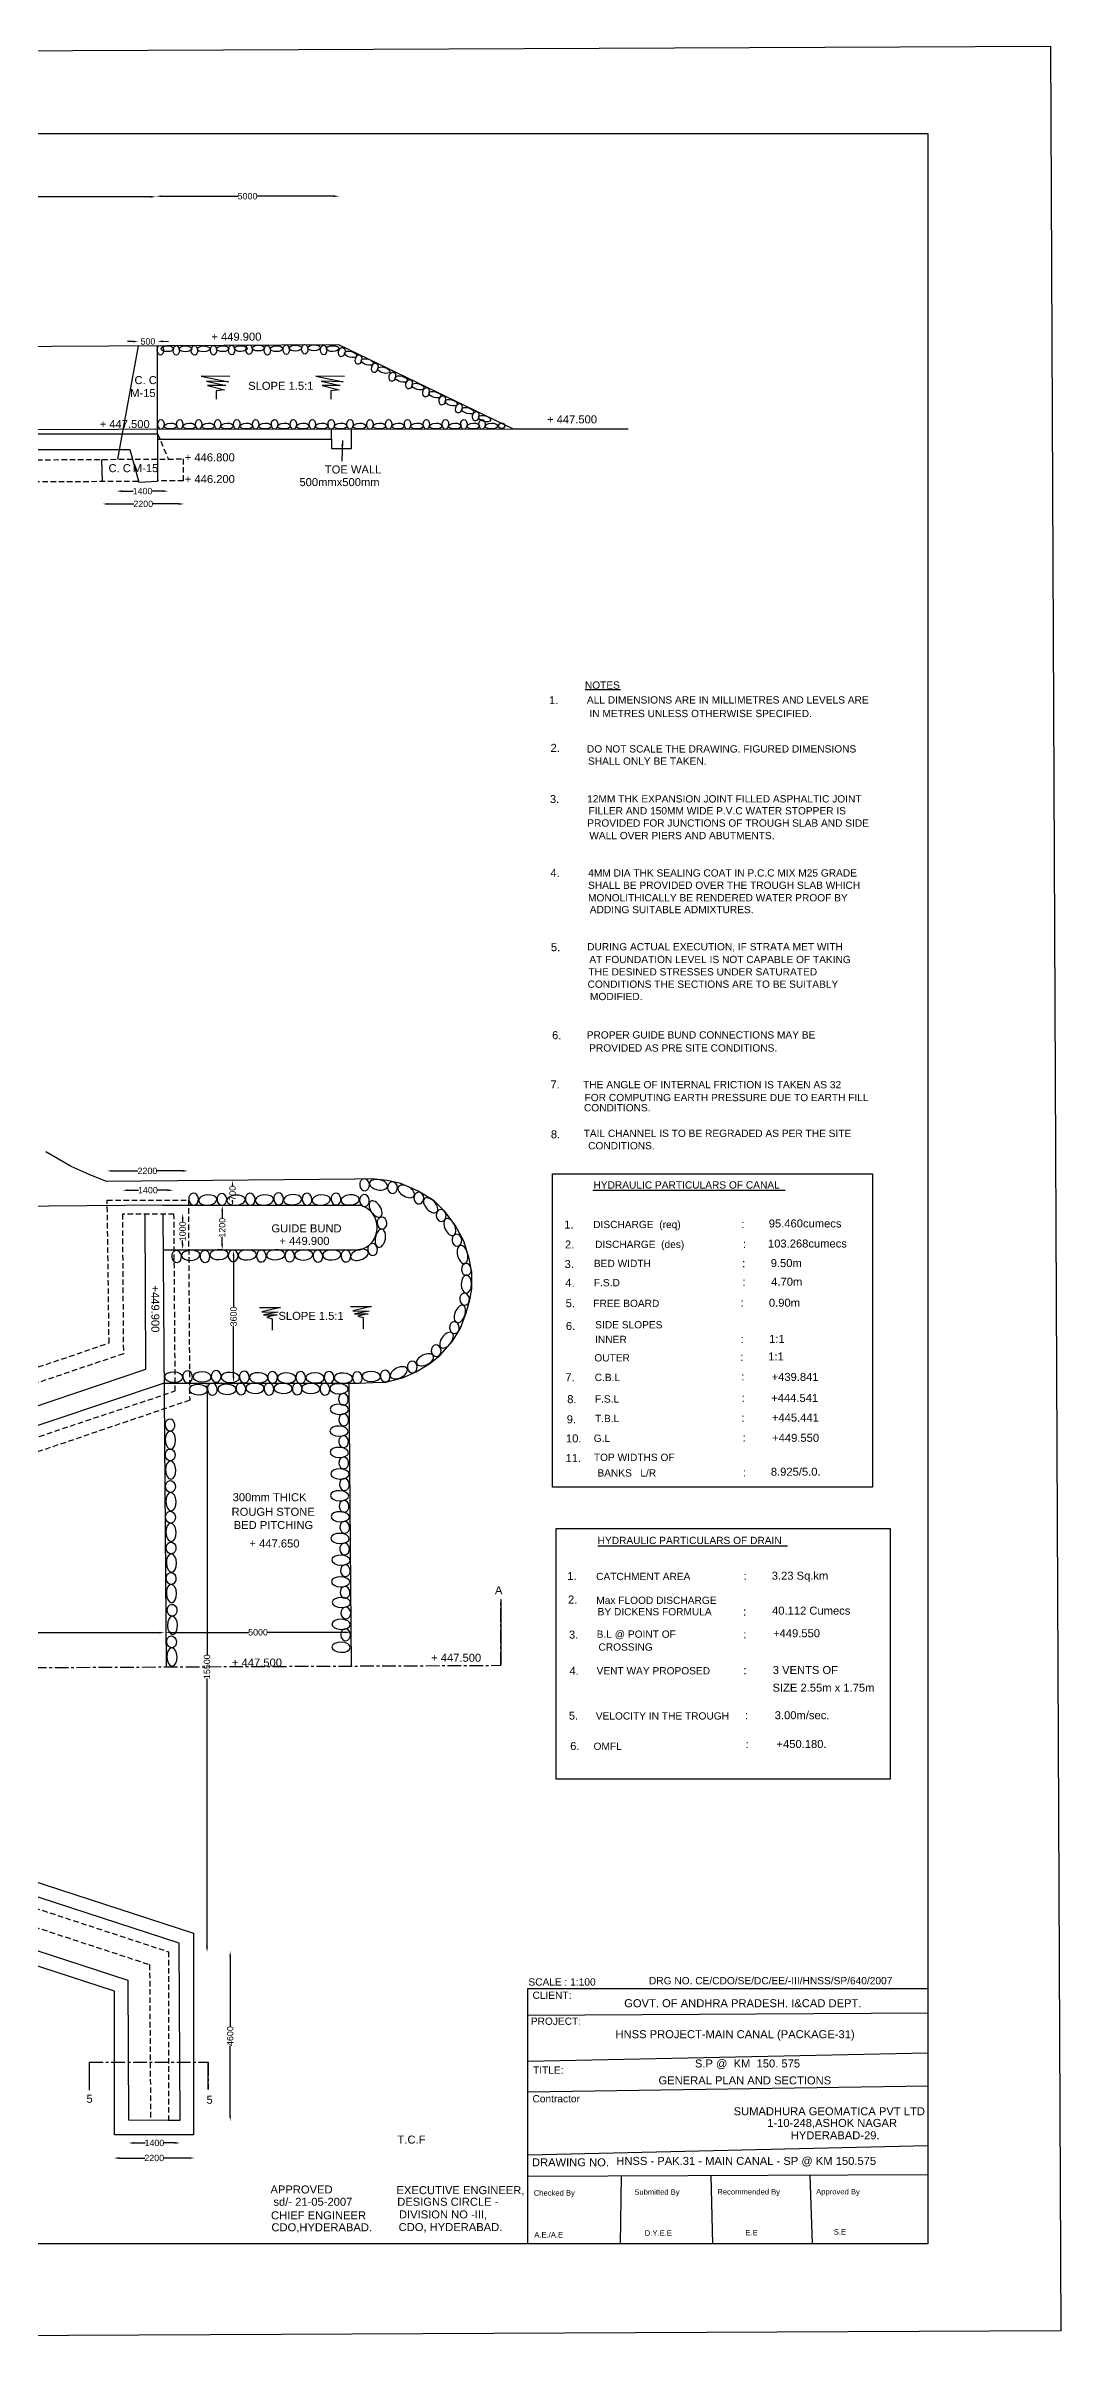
# Model space of a CAD drawing. Header units: millimetres. Extents: x -291 to 121906, y -4 to 63377.
# Drawn here: x 94006 to 121906, y -4 to 63377 of the extents above; entities that cross this region are included whole.
import ezdxf

# ---------------------------------------------------------------- set-up
doc = ezdxf.new("R2010")
doc.units = ezdxf.units.MM
doc.header["$MEASUREMENT"] = 0
doc.linetypes.add('CENTER', pattern=[2, 1.25, -0.25, 0.25, -0.25])
doc.linetypes.add('DASHED', pattern=[0.75, 0.5, -0.25])
for name, color, linetype in [('DIM', 7, 'Continuous'), ('DWG', 7, 'Continuous'), ('TXT', 7, 'Continuous')]:
    doc.layers.add(name, color=color, linetype=linetype)
doc.styles.get("Standard").update_dxf_attribs({"font": 'arial.ttf'})
doc.dimstyles.new('Civil', dxfattribs={"dimtxt": 175, "dimasz": 150, "dimexe": 0.1, "dimexo": 0.0625, "dimgap": 0.09, "dimtad": 0, "dimdec": 0, "dimzin": 12, "dimdsep": 46, "dimtxsty": 'Standard', "dimcen": 0.1, "dimse1": 1, "dimse2": 1, "dimadec": 0, "dimazin": 2, "dimtfac": 1, "dimtdec": 0, "dimtofl": 0, "dimtmove": 0, "dimatfit": 3, "dimfxl": 1, "dimfrac": 1, "dimtolj": 1, "dimtzin": 0, "dimarcsym": 0})
picture_1 = doc.add_image_def('image1.jpg', size_in_pixel=(4892, 9492))

# ---------------------------------------------------------------- blocks, each defined once
blk = doc.blocks.new('*D8')
at = {"layer": 'Defpoints', "color": 0, "linetype": 'ByBlock', "transparency": 16777216}
for p in [(86300, 59104), (97025, 59234), (97025, 59104)]:
    blk.add_point(p, dxfattribs=at)
at = {"layer": 'DIM', "color": 0, "linetype": 'ByBlock', "lineweight": -2, "transparency": 16777216}
for p, q in [((86450, 59234), (91341, 59234)), ((96875, 59234), (91983, 59234))]:
    blk.add_line(p, q, dxfattribs=at)
at = {"layer": 'DIM', "color": 0, "linetype": 'ByBlock', "transparency": 16777216}
for points in [[(86450, 59259), (86450, 59209), (86300, 59234)], [(96875, 59259), (96875, 59209), (97025, 59234)]]:
    blk.add_solid(points, dxfattribs=at)
at = {"layer": 'DIM', "color": 0, "linetype": 'ByBlock', "transparency": 16777216, "insert": (91662, 59234), "char_height": 175, "attachment_point": 5}
blk.add_mtext('\\A1;10580', dxfattribs=at)
blk = doc.blocks.new('*D9')
at = {"layer": 'Defpoints', "color": 0, "linetype": 'ByBlock', "transparency": 16777216}
for p in [(97025, 59234), (102063, 59249), (102063, 59234)]:
    blk.add_point(p, dxfattribs=at)
at = {"layer": 'DIM', "color": 0, "linetype": 'ByBlock', "lineweight": -2, "transparency": 16777216}
for p, q in [((97175, 59249), (99283, 59249)), ((101913, 59249), (99805, 59249))]:
    blk.add_line(p, q, dxfattribs=at)
at = {"layer": 'DIM', "color": 0, "linetype": 'ByBlock', "transparency": 16777216}
for points in [[(97175, 59274), (97175, 59224), (97025, 59249)], [(101913, 59274), (101913, 59224), (102063, 59249)]]:
    blk.add_solid(points, dxfattribs=at)
at = {"layer": 'DIM', "color": 0, "linetype": 'ByBlock', "transparency": 16777216, "insert": (99544, 59249), "char_height": 175, "attachment_point": 5}
blk.add_mtext('\\A1;5000', dxfattribs=at)
blk = doc.blocks.new('*D35')
at = {"layer": 'Defpoints', "color": 0, "linetype": 'ByBlock', "transparency": 16777216}
for p in [(95555, 50881), (97798, 50881), (97798, 50786)]:
    blk.add_point(p, dxfattribs=at)
at = {"layer": 'DIM', "color": 0, "linetype": 'ByBlock', "lineweight": -2, "transparency": 16777216}
for p, q in [((95705, 50786), (96414, 50786)), ((97648, 50786), (96939, 50786))]:
    blk.add_line(p, q, dxfattribs=at)
at = {"layer": 'DIM', "color": 0, "linetype": 'ByBlock', "transparency": 16777216}
for points in [[(95705, 50811), (95705, 50761), (95555, 50786)], [(97648, 50811), (97648, 50761), (97798, 50786)]]:
    blk.add_solid(points, dxfattribs=at)
at = {"layer": 'DIM', "color": 0, "linetype": 'ByBlock', "transparency": 16777216, "insert": (96676, 50786), "char_height": 175, "attachment_point": 5}
blk.add_mtext('\\A1;2200', dxfattribs=at)
blk = doc.blocks.new('*D36')
at = {"layer": 'Defpoints', "color": 0, "linetype": 'ByBlock', "transparency": 16777216}
for p in [(95946, 51121), (97368, 51140), (97368, 51121)]:
    blk.add_point(p, dxfattribs=at)
at = {"layer": 'DIM', "color": 0, "linetype": 'ByBlock', "lineweight": -2, "transparency": 16777216}
for p, q in [((96096, 51140), (96404, 51140)), ((97218, 51140), (96910, 51140))]:
    blk.add_line(p, q, dxfattribs=at)
at = {"layer": 'DIM', "color": 0, "linetype": 'ByBlock', "transparency": 16777216}
for points in [[(96096, 51165), (96096, 51115), (95946, 51140)], [(97218, 51165), (97218, 51115), (97368, 51140)]]:
    blk.add_solid(points, dxfattribs=at)
at = {"layer": 'DIM', "color": 0, "linetype": 'ByBlock', "transparency": 16777216, "insert": (96657, 51140), "char_height": 175, "attachment_point": 5}
blk.add_mtext('\\A1;1400', dxfattribs=at)
blk = doc.blocks.new('*D37')
at = {"layer": 'Defpoints', "color": 0, "linetype": 'ByBlock', "transparency": 16777216}
for p in [(97068, 55257), (96544, 55137), (97069, 55140)]:
    blk.add_point(p, dxfattribs=at)
at = {"layer": 'DIM', "color": 0, "linetype": 'ByBlock', "lineweight": -2, "transparency": 16777216}
for p, q in [((96394, 55253), (96244, 55253)), ((97218, 55258), (97368, 55259))]:
    blk.add_line(p, q, dxfattribs=at)
at = {"layer": 'DIM', "color": 0, "linetype": 'ByBlock', "transparency": 16777216}
for points in [[(96394, 55278), (96394, 55228), (96544, 55254)], [(97218, 55283), (97218, 55233), (97068, 55257)]]:
    blk.add_solid(points, dxfattribs=at)
at = {"layer": 'DIM', "color": 0, "linetype": 'ByBlock', "transparency": 16777216, "insert": (96806, 55256), "char_height": 175, "attachment_point": 5, "rotation": 0.33397}
blk.add_mtext('\\A1;500', dxfattribs=at)
blk = doc.blocks.new('*D113')
at = {"layer": 'Defpoints', "color": 0, "linetype": 'ByBlock', "transparency": 16777216}
for p in [(97693, 5714), (96272, 5643), (97693, 5643)]:
    blk.add_point(p, dxfattribs=at)
at = {"layer": 'DIM', "color": 0, "linetype": 'ByBlock', "lineweight": -2, "transparency": 16777216}
for p, q in [((96422, 5714), (96730, 5714)), ((97543, 5714), (97236, 5714))]:
    blk.add_line(p, q, dxfattribs=at)
at = {"layer": 'DIM', "color": 0, "linetype": 'ByBlock', "transparency": 16777216}
for points in [[(96422, 5739), (96422, 5689), (96272, 5714)], [(97543, 5739), (97543, 5689), (97693, 5714)]]:
    blk.add_solid(points, dxfattribs=at)
at = {"layer": 'DIM', "color": 0, "linetype": 'ByBlock', "transparency": 16777216, "insert": (96983, 5714), "char_height": 175, "attachment_point": 5}
blk.add_mtext('\\A1;1400', dxfattribs=at)
blk = doc.blocks.new('*D114')
at = {"layer": 'Defpoints', "color": 0, "linetype": 'ByBlock', "transparency": 16777216}
for p in [(95866, 5273), (98090, 5300), (98090, 5273)]:
    blk.add_point(p, dxfattribs=at)
at = {"layer": 'DIM', "color": 0, "linetype": 'ByBlock', "lineweight": -2, "transparency": 16777216}
for p, q in [((96016, 5300), (96716, 5300)), ((97940, 5300), (97241, 5300))]:
    blk.add_line(p, q, dxfattribs=at)
at = {"layer": 'DIM', "color": 0, "linetype": 'ByBlock', "transparency": 16777216}
for points in [[(96016, 5325), (96016, 5275), (95866, 5300)], [(97940, 5325), (97940, 5275), (98090, 5300)]]:
    blk.add_solid(points, dxfattribs=at)
at = {"layer": 'DIM', "color": 0, "linetype": 'ByBlock', "transparency": 16777216, "insert": (96978, 5300), "char_height": 175, "attachment_point": 5}
blk.add_mtext('\\A1;2200', dxfattribs=at)
blk = doc.blocks.new('*D115')
at = {"layer": 'Defpoints', "color": 0, "linetype": 'ByBlock', "transparency": 16777216}
for p in [(98980, 10989), (99067, 10989), (98980, 6316)]:
    blk.add_point(p, dxfattribs=at)
at = {"layer": 'DIM', "color": 0, "linetype": 'ByBlock', "lineweight": -2, "transparency": 16777216}
for p, q in [((99067, 10839), (99067, 8917)), ((99067, 6466), (99067, 8388))]:
    blk.add_line(p, q, dxfattribs=at)
at = {"layer": 'DIM', "color": 0, "linetype": 'ByBlock', "transparency": 16777216}
for points in [[(99042, 10839), (99092, 10839), (99067, 10989)], [(99042, 6466), (99092, 6466), (99067, 6316)]]:
    blk.add_solid(points, dxfattribs=at)
at = {"layer": 'DIM', "color": 0, "linetype": 'ByBlock', "transparency": 16777216, "insert": (99067, 8653), "char_height": 175, "attachment_point": 5, "rotation": 90}
blk.add_mtext('\\A1;4600', dxfattribs=at)
blk = doc.blocks.new('*D116')
at = {"layer": 'Defpoints', "color": 0, "linetype": 'ByBlock', "transparency": 16777216}
for p in [(98430, 26614), (98805, 26614), (98805, 10961)]:
    blk.add_point(p, dxfattribs=at)
at = {"layer": 'DIM', "color": 0, "linetype": 'ByBlock', "lineweight": -2, "transparency": 16777216}
for p, q in [((98430, 26464), (98430, 19132)), ((98430, 11111), (98430, 18490))]:
    blk.add_line(p, q, dxfattribs=at)
at = {"layer": 'DIM', "color": 0, "linetype": 'ByBlock', "transparency": 16777216}
for points in [[(98405, 26464), (98455, 26464), (98430, 26614)], [(98405, 11111), (98455, 11111), (98430, 10961)]]:
    blk.add_solid(points, dxfattribs=at)
at = {"layer": 'DIM', "color": 0, "linetype": 'ByBlock', "transparency": 16777216, "insert": (98430, 18811), "char_height": 175, "attachment_point": 5, "rotation": 90}
blk.add_mtext('\\A1;15500', dxfattribs=at)
blk = doc.blocks.new('*D117')
at = {"layer": 'Defpoints', "color": 0, "linetype": 'ByBlock', "transparency": 16777216}
for p in [(97260, 19746), (86539, 19464), (97260, 19464)]:
    blk.add_point(p, dxfattribs=at)
at = {"layer": 'DIM', "color": 0, "linetype": 'ByBlock', "lineweight": -2, "transparency": 16777216}
for p, q in [((86689, 19746), (91579, 19746)), ((97110, 19746), (92221, 19746))]:
    blk.add_line(p, q, dxfattribs=at)
at = {"layer": 'DIM', "color": 0, "linetype": 'ByBlock', "transparency": 16777216}
for points in [[(86689, 19771), (86689, 19721), (86539, 19746)], [(97110, 19771), (97110, 19721), (97260, 19746)]]:
    blk.add_solid(points, dxfattribs=at)
at = {"layer": 'DIM', "color": 0, "linetype": 'ByBlock', "transparency": 16777216, "insert": (91900, 19746), "char_height": 175, "attachment_point": 5}
blk.add_mtext('\\A1;10580', dxfattribs=at)
blk = doc.blocks.new('*D118')
at = {"layer": 'Defpoints', "color": 0, "linetype": 'ByBlock', "transparency": 16777216}
for p in [(97282, 19714), (102383, 19756), (102383, 19714)]:
    blk.add_point(p, dxfattribs=at)
at = {"layer": 'DIM', "color": 0, "linetype": 'ByBlock', "lineweight": -2, "transparency": 16777216}
for p, q in [((97432, 19756), (99571, 19756)), ((102233, 19756), (100093, 19756))]:
    blk.add_line(p, q, dxfattribs=at)
at = {"layer": 'DIM', "color": 0, "linetype": 'ByBlock', "transparency": 16777216}
for points in [[(97432, 19781), (97432, 19731), (97282, 19756)], [(102233, 19781), (102233, 19731), (102383, 19756)]]:
    blk.add_solid(points, dxfattribs=at)
at = {"layer": 'DIM', "color": 0, "linetype": 'ByBlock', "transparency": 16777216, "insert": (99832, 19756), "char_height": 175, "attachment_point": 5}
blk.add_mtext('\\A1;5000', dxfattribs=at)
blk = doc.blocks.new('*D119')
at = {"layer": 'Defpoints', "color": 0, "linetype": 'ByBlock', "transparency": 16777216}
for p in [(97900, 32445), (95681, 32171), (97900, 32171)]:
    blk.add_point(p, dxfattribs=at)
at = {"layer": 'DIM', "color": 0, "linetype": 'ByBlock', "lineweight": -2, "transparency": 16777216}
for p, q in [((95831, 32445), (96528, 32445)), ((97750, 32445), (97053, 32445))]:
    blk.add_line(p, q, dxfattribs=at)
at = {"layer": 'DIM', "color": 0, "linetype": 'ByBlock', "transparency": 16777216}
for points in [[(95831, 32470), (95831, 32420), (95681, 32445)], [(97750, 32470), (97750, 32420), (97900, 32445)]]:
    blk.add_solid(points, dxfattribs=at)
at = {"layer": 'DIM', "color": 0, "linetype": 'ByBlock', "transparency": 16777216, "insert": (96791, 32445), "char_height": 175, "attachment_point": 5}
blk.add_mtext('\\A1;2200', dxfattribs=at)
blk = doc.blocks.new('*D120')
at = {"layer": 'Defpoints', "color": 0, "linetype": 'ByBlock', "transparency": 16777216}
for p in [(96105, 31988), (97501, 31988), (97501, 31913)]:
    blk.add_point(p, dxfattribs=at)
at = {"layer": 'DIM', "color": 0, "linetype": 'ByBlock', "lineweight": -2, "transparency": 16777216}
for p, q in [((96255, 31913), (96550, 31913)), ((97351, 31913), (97056, 31913))]:
    blk.add_line(p, q, dxfattribs=at)
at = {"layer": 'DIM', "color": 0, "linetype": 'ByBlock', "transparency": 16777216}
for points in [[(96255, 31938), (96255, 31888), (96105, 31913)], [(97351, 31938), (97351, 31888), (97501, 31913)]]:
    blk.add_solid(points, dxfattribs=at)
at = {"layer": 'DIM', "color": 0, "linetype": 'ByBlock', "transparency": 16777216, "insert": (96803, 31913), "char_height": 175, "attachment_point": 5}
blk.add_mtext('\\A1;1400', dxfattribs=at)
blk = doc.blocks.new('*D121')
at = {"layer": 'Defpoints', "color": 0, "linetype": 'ByBlock', "transparency": 16777216}
for p in [(99131, 32179), (99205, 32179), (99205, 31481)]:
    blk.add_point(p, dxfattribs=at)
at = {"layer": 'DIM', "color": 0, "linetype": 'ByBlock', "lineweight": -2, "transparency": 16777216}
for p, q in [((99131, 32029), (99131, 32022)), ((99131, 31631), (99131, 31638))]:
    blk.add_line(p, q, dxfattribs=at)
at = {"layer": 'DIM', "color": 0, "linetype": 'ByBlock', "transparency": 16777216}
for points in [[(99106, 32029), (99156, 32029), (99131, 32179)], [(99106, 31631), (99156, 31631), (99131, 31481)]]:
    blk.add_solid(points, dxfattribs=at)
at = {"layer": 'DIM', "color": 0, "linetype": 'ByBlock', "transparency": 16777216, "insert": (99131, 31830), "char_height": 175, "attachment_point": 5, "rotation": 90}
blk.add_mtext('\\A1;700', dxfattribs=at)
blk = doc.blocks.new('*D122')
at = {"layer": 'Defpoints', "color": 0, "linetype": 'ByBlock', "transparency": 16777216}
for p in [(97717, 31274), (97759, 31274), (97717, 30293)]:
    blk.add_point(p, dxfattribs=at)
at = {"layer": 'DIM', "color": 0, "linetype": 'ByBlock', "lineweight": -2, "transparency": 16777216}
for p, q in [((97759, 31124), (97759, 31036)), ((97759, 30443), (97759, 30531))]:
    blk.add_line(p, q, dxfattribs=at)
at = {"layer": 'DIM', "color": 0, "linetype": 'ByBlock', "transparency": 16777216}
for points in [[(97734, 31124), (97784, 31124), (97759, 31274)], [(97734, 30443), (97784, 30443), (97759, 30293)]]:
    blk.add_solid(points, dxfattribs=at)
at = {"layer": 'DIM', "color": 0, "linetype": 'ByBlock', "transparency": 16777216, "insert": (97759, 30784), "char_height": 175, "attachment_point": 5, "rotation": 90}
blk.add_mtext('\\A1;1000', dxfattribs=at)
blk = doc.blocks.new('*D123')
at = {"layer": 'Defpoints', "color": 0, "linetype": 'ByBlock', "transparency": 16777216}
for p in [(98848, 31489), (98890, 31489), (98890, 30277)]:
    blk.add_point(p, dxfattribs=at)
at = {"layer": 'DIM', "color": 0, "linetype": 'ByBlock', "lineweight": -2, "transparency": 16777216}
for p, q in [((98848, 31339), (98848, 31136)), ((98848, 30427), (98848, 30630))]:
    blk.add_line(p, q, dxfattribs=at)
at = {"layer": 'DIM', "color": 0, "linetype": 'ByBlock', "transparency": 16777216}
for points in [[(98823, 31339), (98873, 31339), (98848, 31489)], [(98823, 30427), (98873, 30427), (98848, 30277)]]:
    blk.add_solid(points, dxfattribs=at)
at = {"layer": 'DIM', "color": 0, "linetype": 'ByBlock', "transparency": 16777216, "insert": (98848, 30883), "char_height": 175, "attachment_point": 5, "rotation": 90}
blk.add_mtext('\\A1;1200', dxfattribs=at)
blk = doc.blocks.new('*D124')
at = {"layer": 'Defpoints', "color": 0, "linetype": 'ByBlock', "transparency": 16777216}
for p in [(99159, 30252), (99310, 30252), (99310, 26633)]:
    blk.add_point(p, dxfattribs=at)
at = {"layer": 'DIM', "color": 0, "linetype": 'ByBlock', "lineweight": -2, "transparency": 16777216}
for p, q in [((99159, 30102), (99159, 28704)), ((99159, 26783), (99159, 28182))]:
    blk.add_line(p, q, dxfattribs=at)
at = {"layer": 'DIM', "color": 0, "linetype": 'ByBlock', "transparency": 16777216}
for points in [[(99134, 30102), (99184, 30102), (99159, 30252)], [(99134, 26783), (99184, 26783), (99159, 26633)]]:
    blk.add_solid(points, dxfattribs=at)
at = {"layer": 'DIM', "color": 0, "linetype": 'ByBlock', "transparency": 16777216, "insert": (99159, 28443), "char_height": 175, "attachment_point": 5, "rotation": 90}
blk.add_mtext('\\A1;3600', dxfattribs=at)

msp = doc.modelspace()

# ---------------------------------------------------------------- linework, layer by layer
at = {"linetype": 'ByBlock'}
msp.add_lwpolyline([(118249.3, 2936.9), (3003.8, 2936.9), (3003.8, 60972.5), (118249.3, 60972.5)], close=True, dxfattribs=at)
at = {"layer": 'DIM', "linetype": 'ByBlock'}
for p, q in [((108823.8, 45679.7), (109796, 45679.7)), ((109037.6, 31913.2), (114327.8, 31913.2)), ((109173.8, 22131.1), (114387.7, 22131.1))]:
    msp.add_line(p, q, dxfattribs=at)
for points in [[(107932.4, 32362.4), (116722.8, 32362.4), (116722.8, 23751.6), (107932.4, 23751.6)], [(108029.3, 22614.4), (117215.4, 22614.4), (117215.4, 15717.8), (108029.3, 15717.8)], [(107249.5, 9962.8), (118249.3, 9962.8), (118249.3, 2936.9), (107249.5, 2936.9)]]:
    msp.add_lwpolyline(points, close=True, dxfattribs=at)
at = {"layer": 'DWG', "linetype": 'ByBlock'}
for points in [[(45821.8, 55699.2), (51166.4, 50425.3), (80194.2, 50568.2), (84707.1, 55067.8), (102043.9, 55168.9), (106851.4, 52848.3), (110010.1, 52851.5)], [(95975.7, 52013.9), (96544.5, 55136.8)], [(97069, 52715.5), (97069, 55139.9)], [(99057.6, 54295.1), (98271.6, 54304.6), (99019.5, 54142.8), (98419.3, 54161.8), (98943.3, 54047.6), (98443.1, 54042.9), (98914.7, 53923.9), (98681.3, 53900.1), (98681.3, 53666.9)], [(102207.4, 54295.1), (101421.4, 54304.6), (102169.3, 54142.8), (101569, 54161.8), (102093, 54047.6), (101592.9, 54042.9), (102064.5, 53923.9), (101831, 53900.1), (101831, 53666.9)], [(52522.4, 52804.6), (106851.4, 52848.3)], [(78857.5, 52715.5), (97069, 52715.5), (97069, 51410.3)], [(97069, 52564.4), (101854.2, 52564.4), (101854.2, 52844.2)], [(101854.2, 52564.4), (101854.2, 52307.4), (102400, 52307.4), (102400, 52844.7)], [(78857.5, 52279.8), (96305.1, 52279.8), (96555.5, 51389.6), (97069, 51410.3)], [(95553.8, 51400.1), (95542.3, 52011.5)], [(97219.5, 31501.1), (89887.8, 31439.1), (89437.9, 31596.2), (88980.7, 31800.9), (88349.4, 32132.1), (87844.6, 32453.7), (87423.9, 32786.3), (87065.5, 33096.9), (86533.2, 33629.4), (86185.7, 34060.7), (85911.4, 34451.8), (85504.4, 35218.4), (85270.3, 35741.1), (85039, 36434.8), (84907.3, 37030.6), (84826.8, 37600.7)], [(86566.5, 23030.5), (97237.6, 26609), (102613, 26609), (102986.4, 26629.6), (103350.5, 26638.9), (103807.9, 26750.8), (104181.3, 26918.7), (104554.7, 27151.9), (104844.1, 27375.8), (105180.1, 27767.5), (105394.8, 28121.9), (105553.5, 28541.7), (105656.2, 28896.1), (105712.2, 29203.9), (105712.2, 29658.3), (105639.3, 30040.8), (105489.9, 30516.5), (105256.5, 30954.8), (104967.2, 31327.9), (104677.8, 31626.4), (104239, 31887.6), (103762.9, 32102.1), (103380.2, 32186.1), (102960.1, 32223.4), (102493.4, 32214), (95663.6, 32150.8), (95190.8, 32350.9), (94696.1, 32565.4), (93995.9, 32966.5)], [(78554.8, 23484.2), (86543.7, 23550.2), (96751.5, 26993.6), (96730.4, 31260.2)], [(97211.6, 31260.2), (97311.3, 18805.5)], [(97219.5, 31501.1), (102628.6, 31501.1)], [(97219.5, 30274.8), (102628.6, 30274.8)], [(99874.2, 28685.1), (100447.7, 28685.1), (99933.9, 28571.7), (100387.9, 28559.8), (99981.7, 28488.1), (100358.1, 28488.1), (100071.3, 28422.5), (100220.7, 28380.7), (100220.7, 28070.3)], [(102377.3, 28715), (102950.8, 28715), (102437.1, 28601.5), (102891.1, 28589.6), (102484.9, 28518), (102861.2, 28518), (102574.5, 28452.3), (102723.8, 28410.5), (102723.8, 28100.1)], [(102326.3, 26609), (102395.2, 18829.5)], [(78626.3, 15167.9), (86631.4, 15208.9), (98056.5, 11487.2), (98056.5, 5934.8), (95885.7, 5934.8), (95885.7, 9890.9), (86648.9, 12895.8), (86648.9, 12994.9), (78242.8, 12938.1), (78242.8, 13402.8)]]:
    msp.add_lwpolyline(points, dxfattribs=at)
at = {"layer": 'DWG', "linetype": 'DASHED', "ltscale": 300}
for points in [[(97069, 52715.5), (97367.3, 52021.6)], [(78905.7, 51920.1), (97774.8, 52023.8), (97774.8, 51426.7), (97069, 51426.7)], [(96528.1, 51404.2), (78991.8, 51330.9)], [(78151.5, 24041.9), (78151.5, 24501.9), (86547.6, 24501.9), (86547.6, 24590.7), (95738, 27715.2), (95685.5, 31644.3), (97916.9, 31644.3), (97953.4, 26138.6), (86574.4, 22274.6), (86574.4, 22325.1), (78566.3, 22266.6)], [(78561.9, 22677.6), (86563.9, 22717.2), (97556.3, 26393.4), (97521.5, 31260.2), (96102, 31260.2), (96130.4, 27416.3), (86556.9, 24182.5), (86556.9, 24118.3), (78554.8, 24091.5)], [(31577.8, 6016.4), (31577.8, 10673.3), (40428.4, 14263.3), (86628.4, 14496.2), (97367.7, 10973.3), (97367.7, 6338.5)], [(78636.7, 13951.8), (86621.4, 13978.9), (96850.9, 10618.9), (96878.8, 6343.1)]]:
    msp.add_lwpolyline(points, dxfattribs=at)
at = {"layer": 'DWG', "linetype": 'CENTER', "ltscale": 300}
for points in [[(21644.7, 20478.7), (21644.7, 18448.5), (106505.5, 18848.9), (106505.5, 20662)], [(95198.4, 7166.8), (95198.4, 7936.5), (98457.6, 7936.5), (98457.6, 7186.5)]]:
    msp.add_lwpolyline(points, dxfattribs=at)
at = {"layer": 'DWG', "linetype": 'ByBlock', "ltscale": 300}
msp.add_lwpolyline([(97367.7, 6338.5), (97692.2, 6338.5), (97663.9, 11208), (86641.5, 14802.2), (78636.7, 14759.2), (78636.7, 13342.2), (86631.4, 13403.2), (86631.4, 13327), (96250.6, 10191.4), (96274.5, 6348.9), (97367.7, 6338.5)], dxfattribs=at)
at = {"layer": 'DWG', "linetype": 'ByBlock'}
msp.add_arc((102480.4, 30887.9), 630.8, 283.587494, 76.412506, dxfattribs=at)
for centre, major_axis, ratio in [((97148.1, 55013.6), (-7, 131.5), 0.6592217), ((97584.1, 55009.9), (-7, 131.5), 0.6592217), ((98084, 55009.9), (-7, 131.5), 0.6592217), ((98609, 55013.6), (-7, 131.5), 0.6592217), ((99105.1, 55017.4), (-7, 131.5), 0.6592217), ((99586.3, 55032.4), (-7, 131.5), 0.6592217), ((99838.8, 55073.8), (-171.7, -4.1), 0.4668836), ((100086.2, 55013.6), (-7, 131.5), 0.6592217), ((100607.6, 55028.4), (-7, 131.5), 0.6592217), ((100860.2, 55069.8), (-171.7, -4.1), 0.4668836), ((101118.8, 55039.7), (-7, 131.5), 0.6592217), ((101371.4, 55081.1), (-171.7, -4.1), 0.4668836), ((101633.8, 55017.1), (-7, 131.5), 0.6592217), ((97336.8, 55055.1), (-171.7, -4.1), 0.4668836), ((97836.7, 55051.3), (-171.7, -4.1), 0.4668836), ((98336.6, 55051.3), (-171.7, -4.1), 0.4668836), ((98861.5, 55055), (-171.7, -4.1), 0.4668836), ((99357.7, 55058.8), (-171.7, -4.1), 0.4668836), ((100338.8, 55055), (-171.7, -4.1), 0.4668836), ((101886.3, 55058.6), (-171.7, -4.1), 0.4668836), ((102133.8, 54964.1), (31.1, 128), 0.6592217), ((102377.9, 54898.9), (-165.6, 45.4), 0.4668836), ((102592.4, 54757.6), (31.1, 128), 0.6592217), ((102836.5, 54692.3), (-165.6, 45.4), 0.4668836), ((103045.1, 54530.6), (31.1, 128), 0.6592217), ((103289.2, 54465.4), (-165.6, 45.4), 0.4668836), ((103526.2, 54286.5), (31.1, 128), 0.6592217), ((103770.3, 54221.2), (-165.6, 45.4), 0.4668836), ((103984.8, 54079.9), (31.1, 128), 0.6592217), ((104228.9, 54014.7), (-165.6, 45.4), 0.4668836), ((104450.9, 53858.3), (31.1, 128), 0.6592217), ((104695, 53793.1), (-165.6, 45.4), 0.4668836), ((104899.9, 53635.3), (31.1, 128), 0.6592217), ((105144, 53570.1), (-165.6, 45.4), 0.4668836), ((105354.7, 53417.5), (31.1, 128), 0.6592217), ((105598.8, 53352.3), (-165.6, 45.4), 0.4668836), ((105817, 53199.7), (31.1, 128), 0.6592217), ((97164.9, 52977), (1, 131.7), 0.6592217), ((97425.6, 52928.4), (-171.7, -4.7), 0.4668836), ((97680, 52977), (1, 131.7), 0.6592217), ((97940.7, 52928.4), (-171.7, -4.7), 0.4668836), ((98202.1, 52977), (1, 131.7), 0.6592217), ((98462.8, 52928.4), (-171.7, -4.7), 0.4668836), ((98723.3, 52977), (1, 131.7), 0.6592217), ((98984, 52928.4), (-171.7, -4.7), 0.4668836), ((99247.7, 52977), (1, 131.7), 0.6592217), ((99508.4, 52928.4), (-171.7, -4.7), 0.4668836), ((99766.3, 52977), (1, 131.7), 0.6592217), ((100027, 52928.4), (-171.7, -4.7), 0.4668836), ((100286.1, 52977), (1, 131.7), 0.6592217), ((100546.8, 52928.4), (-171.7, -4.7), 0.4668836), ((100804.7, 52977), (1, 131.7), 0.6592217), ((101065.4, 52928.4), (-171.7, -4.7), 0.4668836), ((101324.4, 52977), (1, 131.7), 0.6592217), ((101585.1, 52928.4), (-171.7, -4.7), 0.4668836), ((101844.2, 52977), (1, 131.7), 0.6592217), ((102104.9, 52928.4), (-171.7, -4.7), 0.4668836), ((102363.1, 52977), (1, 131.7), 0.6592217), ((102623.8, 52928.4), (-171.7, -4.7), 0.4668836), ((102908.4, 52977), (1, 131.7), 0.6592217), ((103169.1, 52928.4), (-171.7, -4.7), 0.4668836), ((103424.9, 52977), (1, 131.7), 0.6592217), ((103685.7, 52928.4), (-171.7, -4.7), 0.4668836), ((103942.4, 52977), (1, 131.7), 0.6592217), ((104203.1, 52928.4), (-171.7, -4.7), 0.4668836), ((104459.8, 52977), (1, 131.7), 0.6592217), ((104720.5, 52928.4), (-171.7, -4.7), 0.4668836), ((104984.4, 52977), (1, 131.7), 0.6592217), ((105245.1, 52928.4), (-171.7, -4.7), 0.4668836), ((105491.8, 52977), (1, 131.7), 0.6592217), ((105752.5, 52928.4), (-171.7, -4.7), 0.4668836), ((106061.2, 53134.4), (-165.6, 45.4), 0.4668836), ((105988.6, 52976.7), (1, 131.7), 0.6592217), ((106249.3, 52928.1), (-171.7, -4.7), 0.4668836)]:
    msp.add_ellipse(centre, major_axis=major_axis, ratio=ratio, dxfattribs=at)
for centre, major_axis, ratio in [((106529.2, 52934), (-86.8, 0.7), 0.8837074), ((97419.7, 24634.4), (-13.8, 162.9), 0.8213588), ((97426.8, 23765.9), (-13.8, 162.9), 0.8213588), ((97426.8, 22922.6), (-13.8, 162.9), 0.8213588), ((97441, 22075.4), (-13.8, 162.9), 0.8213588), ((97441.1, 21238.8), (-13.8, 162.9), 0.8213588), ((97469.6, 20363.2), (-13.8, 162.9), 0.8213588), ((97455.3, 19494.7), (-13.8, 162.9), 0.8213588)]:
    msp.add_ellipse(centre, major_axis=major_axis, ratio=ratio, start_param=-1.5707963, end_param=4.712389, dxfattribs=at)
at = {"layer": 'DWG', "linetype": 'ByBlock', "extrusion": (0, 0, -1)}
for centre in [(98060.9, 31668.3), (98838.3, 31662.8), (99617.4, 31668.2), (100397.6, 31676.5), (101179.6, 31668.2), (101976.4, 31671), (102757.9, 31629.3), (102760.7, 32062.2), (103529.3, 31984.5), (104253.6, 31698.9), (103241, 31010.6), (104866.8, 31219.3), (102982.8, 30283.8), (105299.7, 30542.8), (97592.3, 30092.5), (98372.5, 30092.5), (99149.2, 30111.8), (99923.8, 30103.5), (100703.3, 30106.2), (101478, 30100.7), (102249.8, 30103.5), (105560.6, 29733.1), (105510.6, 28918), (105230.3, 28136.1), (104730.9, 27501.2), (97897.4, 26784.8), (98681.6, 26794.8), (99361.6, 26453), (99455.7, 26778.1), (100231.7, 26769.1), (101005.9, 26763.6), (101785.7, 26766.4), (102563.6, 26760.9), (103329.5, 26805.2), (104073.2, 27052), (98576.3, 26441.9), (100133, 26444.7), (100911.6, 26447.5), (101671.9, 26442), (102179.7, 26164.7), (97412.5, 25456.7), (102188.7, 25600.4), (102184.2, 25000.3), (102188.7, 24413.6), (102206.6, 23822.4), (102197.6, 23222.3), (102211.1, 22049.4), (102215.6, 22645.1), (102233.7, 21451.5), (102224.7, 20855.9), (102247.1, 20287.1), (102238.3, 19688.9)]:
    msp.add_ellipse(centre, major_axis=(-13.8, 162.9), ratio=0.8213588, start_param=-1.5707963, end_param=4.712389, dxfattribs=at)
for centre, major_axis in [((98449.2, 31646), (250.7, 20.9)), ((99226.6, 31640.4), (250.7, 20.9)), ((100005.7, 31645.8), (250.7, 20.9)), ((100785.9, 31654.1), (250.7, 20.9)), ((101567.9, 31645.8), (250.7, 20.9)), ((102364.7, 31648.6), (250.7, 20.9)), ((103146.5, 32064.6), (247.3, -46.3)), ((103906.2, 31880.2), (220.7, -120.9)), ((104577.1, 31499.2), (170.1, -185.4)), ((103064.6, 31397.1), (135.3, -212.1)), ((105106.4, 30901.2), (104.6, -228.8)), ((103195.6, 30592.7), (-48.5, -246.9)), ((97983.9, 30125.4), (-251.4, -10.1)), ((98760.5, 30144.7), (-251.4, -10.1)), ((99535.2, 30136.4), (-251.4, -10.1)), ((100314.7, 30139.1), (-251.4, -10.1)), ((101089.3, 30133.6), (-251.4, -10.1)), ((101861.2, 30136.3), (-251.4, -10.1)), ((102622.8, 30138.6), (-240.1, -75.1)), ((105455.1, 30149.3), (60.7, -244.2)), ((105560.9, 29331.8), (-2.5, -251.6)), ((105383.3, 28510.2), (-86.3, -236.3)), ((105014.9, 27790.9), (-151.9, -200.6)), ((104424.4, 27250.1), (-227.1, -108.2)), ((97512, 26771.8), (-251.5, 7.9)), ((98296.1, 26781.8), (-251.5, 7.9)), ((99070.2, 26765.1), (-251.5, 7.9)), ((99846.3, 26756.1), (-251.5, 7.9)), ((100620.5, 26750.5), (-251.5, 7.9)), ((101400.2, 26753.3), (-251.5, 7.9)), ((102178.2, 26747.8), (-251.5, 7.9)), ((102944.1, 26792.2), (-251.5, 7.9)), ((103702.9, 26895.2), (-227.1, -108.2)), ((98190.8, 26428.9), (-251.5, 7.9)), ((98976.1, 26440), (-251.5, 7.9)), ((99747.6, 26464.9), (-251.5, 7.9)), ((100520.6, 26467.7), (-251.5, 7.9)), ((101280.9, 26462.2), (-251.5, 7.9)), ((102057.9, 26453.9), (-251.5, 7.9)), ((102066.9, 25889.6), (-251.5, 7.9)), ((102062.4, 25289.5), (-251.5, 7.9)), ((97423.8, 25040.8), (-8, 251.5)), ((102066.9, 24702.8), (-251.5, 7.9)), ((97430.9, 24218.5), (-8, 251.5)), ((102084.8, 24111.6), (-251.5, 7.9)), ((97438, 23350), (-8, 251.5)), ((102075.8, 23511.5), (-251.5, 7.9)), ((102093.8, 22934.2), (-251.5, 7.9)), ((97438, 22506.6), (-8, 251.5)), ((102089.3, 22338.6), (-251.5, 7.9)), ((97452.3, 21659.5), (-8, 251.5)), ((102111.9, 21740.7), (-251.5, 7.9)), ((97452.3, 20822.9), (-8, 251.5)), ((102102.9, 21145.1), (-251.5, 7.9)), ((102125.3, 20576.3), (-251.5, 7.9)), ((97480.8, 19947.3), (-8, 251.5)), ((102116.5, 19978.1), (-251.5, 7.9)), ((97466.6, 19078.8), (-8, 251.5)), ((102116.5, 19346.6), (-251.5, 7.9))]:
    msp.add_ellipse(centre, major_axis=major_axis, ratio=0.5569674, dxfattribs=at)
at = {"layer": 'TXT', "linetype": 'ByBlock'}
for p, q in [((95198.4, 7166.8), (95198.4, 7936.5)), ((98457.6, 7186.5), (98457.6, 7936.5)), ((109818.7, 4809.5), (109792.9, 2936.9)), ((112285.3, 4820), (112323.5, 2936.9)), ((115006, 4831.6), (115069.3, 2936.9))]:
    msp.add_line(p, q, dxfattribs=at)
for points in [[(107249.5, 9226.1), (118249.3, 9296.3)], [(107249.5, 7961.1), (118249.3, 8195.3)], [(107249.5, 7117.7), (118249.3, 7281.7)], [(107249.5, 5384.2), (118249.3, 5641.9)], [(107249.5, 4798.6), (118249.3, 4845.4)]]:
    msp.add_lwpolyline(points, dxfattribs=at)

# ---------------------------------------------------------------- texts
at = {"layer": 'DIM', "linetype": 'ByBlock'}
for s, height, p in [('+ 449.900', 220, (98550.1, 55276.9)), ('M-15', 220, (96316.4, 53726.6)), ('C. C', 220, (96436.9, 54081.7)), ('SLOPE 1.5:1', 220, (99562, 53925.2)), ('+ 447.500', 220, (95478.6, 52873.3)), ('+ 447.500', 220, (107777.1, 53003.3)), ('+ 446.800', 220, (97818.1, 51958.6)), ('C. C', 220, (95722, 51660.4)), ('M-15', 220, (96390.2, 51661.7)), ('+ 446.200', 220, (97819.7, 51361.5)), ('500mmx500mm', 220, (100970.8, 51277)), ('TOE WALL', 220, (101670, 51624.3)), ('NOTES', 200, (108819.5, 45705.9)), ('1.', 220, (107832.8, 45280.7)), ('ALL DIMENSIONS ARE IN MILLIMETRES AND LEVELS ARE', 200, (108874.1, 45298)), ('IN METRES UNLESS OTHERWISE SPECIFIED.', 200, (108943.9, 44923.5)), ('2.', 220, (107874.6, 43969.3)), ('DO NOT SCALE THE DRAWING. FIGURED DIMENSIONS', 200, (108875.6, 43951.1)), ('SHALL ONLY BE TAKEN.', 200, (108904, 43615.6)), ('3.', 220, (107856.9, 42561.3)), ('12MM THK EXPANSION JOINT FILLED ASPHALTIC JOINT', 200, (108881, 42577.1)), ('PROVIDED FOR JUNCTIONS OF TROUGH SLAB AND SIDE', 200, (108884, 41912.4)), ('FILLER AND 150MM WIDE P.V.C WATER STOPPER IS', 200, (108918.6, 42248.7)), ('WALL OVER PIERS AND ABUTMENTS.', 200, (108940.5, 41567.8)), ('4.', 220, (107868.4, 40530.4)), ('4MM DIA THK SEALING COAT IN P.C.C MIX M25 GRADE', 200, (108911, 40538.9)), ('SHALL BE PROVIDED OVER THE TROUGH SLAB WHICH', 200, (108904.8, 40201.4)), ('MONOLITHICALLY BE RENDERED WATER PROOF BY', 200, (108904.8, 39857.7)), ('ADDING SUITABLE ADMIXTURES.', 200, (108954, 39532.5)), ('5.', 220, (107883.7, 38487.2)), ('DURING ACTUAL EXECUTION, IF STRATA MET WITH', 200, (108880.6, 38511.2)), ('AT FOUNDATION LEVEL IS NOT CAPABLE OF TAKING', 200, (108941.2, 38159.8)), ('CONDITIONS THE SECTIONS ARE TO BE SUITABLY', 200, (108892.7, 37481.1)), ('THE DESINED STRESSES UNDER SATURATED', 200, (108917, 37820.4)), ('MODIFIED.', 200, (108959.4, 37141.8)), ('6.', 220, (107916.8, 36067.1)), ('PROPER GUIDE BUND CONNECTIONS MAY BE', 200, (108869.2, 36085.7)), ('PROVIDED AS PRE SITE CONDITIONS.', 200, (108937.5, 35726.5)), ('7.', 220, (107871.5, 34712.5)), ('THE ANGLE OF INTERNAL FRICTION IS TAKEN AS 32', 200, (108770, 34717.4)), ('CONDITIONS.', 200, (108792.8, 34084.5)), ('FOR COMPUTING EARTH PRESSURE DUE TO EARTH FILL', 200, (108810.9, 34363.6)), ('8.', 220, (107883.1, 33343)), ('TAIL CHANNEL IS TO BE REGRADED AS PER THE SITE', 200, (108784.2, 33378.5)), ('CONDITIONS.', 200, (108907.6, 33038.5)), ('HYDRAULIC PARTICULARS OF CANAL', 200, (109054.1, 31959.6)), ('1.', 220, (108251.4, 30861.6)), ('DISCHARGE  (req)', 200, (109047, 30872.4)), ('95.460cumecs', 220, (113874.1, 30890.3)), ('GUIDE BUND', 220, (100200.2, 30754.8)), ('+ 449.900', 220, (100421.9, 30409.9)), ('2.', 220, (108271, 30313)), ('DISCHARGE  (des)', 200, (109098.5, 30325.9)), (':', 220, (113118.5, 30874.3)), (':', 220, (113167.5, 30329.2)), ('103.268cumecs', 220, (113852.4, 30338.2)), ('3.', 220, (108261.2, 29774.1)), ('BED WIDTH', 200, (109066.1, 29801.4)), (':', 220, (113142.3, 29796.8)), ('9.50m', 220, (113928, 29800.4)), ('4.', 220, (108279.9, 29258)), ('F.S.D', 200, (109066, 29272.8)), (':', 220, (113150.3, 29287.9)), ('4.70m', 220, (113941.8, 29288)), ('SLOPE 1.5:1', 220, (100393.8, 28349.7)), ('5.', 220, (108290.8, 28697.7)), ('FREE BOARD', 200, (109049.6, 28702.6)), (':', 220, (113103.1, 28713.8)), ('0.90m', 220, (113878.6, 28710.2)), ('6.', 220, (108296.3, 28071.7)), ('SIDE SLOPES', 200, (109102.7, 28115.1)), ('INNER', 200, (109101.1, 27711.8)), ('1:1', 220, (113884.6, 27714.6)), ('OUTER', 200, (109078.8, 27205.4)), (':', 220, (113093.1, 27220.8)), (':', 220, (113103, 27712)), ('1:1', 220, (113860, 27232.3)), ('7.', 220, (108281.8, 26663.2)), ('C.B.L', 200, (109087.4, 26667.9)), (':', 220, (113121.1, 26682.4)), ('+439.841', 220, (113952.9, 26670.1)), ('8.', 220, (108332.5, 26058.5)), ('F.S.L', 200, (109093.7, 26074.8)), (':', 220, (113127.3, 26091.5)), ('+444.541', 220, (113941.5, 26091.6)), ('9.', 220, (108319.6, 25504.2)), ('T.B.L', 200, (109096.1, 25538.2)), (':', 220, (113123.9, 25546.6)), ('+445.441', 220, (113961.6, 25552.2)), ('10.', 220, (108298.9, 24979)), ('G.L', 200, (109061.3, 24994)), (':', 220, (113157.6, 25003.8)), ('+449.550', 220, (113967.4, 24995.3)), ('11.', 220, (108287.5, 24438.7)), ('TOP WIDTHS OF', 200, (109066, 24469)), ('BANKS   L/R', 200, (109163.3, 24039.5)), (':', 220, (113161.7, 24043.9)), ('8.925/5.0.', 220, (113931.3, 24063.6)), ('300mm THICK', 220, (99133.9, 23361.6)), ('ROUGH STONE', 220, (99105.3, 22961.9)), ('BED PITCHING', 220, (99163.8, 22597.6)), ('+ 447.650', 220, (99597.3, 22090.2)), ('HYDRAULIC PARTICULARS OF DRAIN', 200, (109169.4, 22184.4)), ('A', 220, (106346.5, 20805.1)), ('1.', 220, (108334.5, 21195)), ('CATCHMENT AREA', 200, (109127.4, 21192.8)), (':', 220, (113185, 21195.7)), ('3.23 Sq.km', 220, (113956.5, 21204.2)), ('2.', 220, (108355.1, 20549)), ('Max FLOOD DISCHARGE', 200, (109131.9, 20536.7)), ('BY DICKENS FORMULA', 200, (109169.3, 20223.8)), (':', 220, (113168.6, 20215.6)), ('40.112 Cumecs', 220, (113965.4, 20243)), ('3.', 220, (108381.5, 19583.9)), ('B.L @ POINT OF', 200, (109142.8, 19606.8)), (':', 220, (113174.9, 19591.5)), ('+449.550', 220, (113992.4, 19621)), ('+ 447.500', 220, (99114.7, 18815.5)), ('+ 447.500', 220, (104591.9, 18947.5)), ('CROSSING', 200, (109193.2, 19252.5)), ('4.', 220, (108395.7, 18587.8)), ('VENT WAY PROPOSED', 200, (109141.1, 18599.3)), (':', 220, (113178.8, 18604)), ('3 VENTS OF', 220, (113984.3, 18610.4)), ('SIZE 2.55m x 1.75m', 220, (113977.7, 18124.4)), ('5.', 220, (108377.4, 17355.5)), ('VELOCITY IN THE TROUGH', 200, (109117.8, 17357.3)), (':', 220, (113223, 17366.3)), ('3.00m/sec.', 220, (114038.4, 17367.1)), ('6.', 220, (108414.3, 16520.5)), ('OMFL', 200, (109056.5, 16522.5)), (':', 220, (113235.6, 16571.6)), ('+450.180.', 220, (114086.9, 16575.9)), ('SCALE : 1:100', 200, (107266.3, 10041.8)), ('DRG NO. CE/CDO/SE/DC/EE/-III/HNSS/SP/640/2007', 200, (110580.9, 10077.6)), ('CLIENT:', 200, (107379, 9676.9)), ('GOVT. OF ANDHRA PRADESH. I&CAD DEPT.', 220, (109899.8, 9447.3)), ('PROJECT:', 200, (107332.9, 8963)), ('HNSS PROJECT-MAIN CANAL (PACKAGE-31)', 220, (109661.3, 8595)), ('TITLE:', 200, (107394.3, 7619.6)), ('S.P @  KM  150. 575', 220, (111843.9, 7789.7)), ('5', 220, (95115.4, 6819.7)), ('5', 220, (98416, 6792.2)), ('Contractor', 200, (107378.9, 6830.6)), ('GENERAL PLAN AND SECTIONS', 220, (110842.6, 7325.3)), ('SUMADHURA GEOMATICA PVT LTD ', 220, (112907.7, 6475.3)), ('1-10-248,ASHOK NAGAR', 220, (113831.5, 6154.9)), ('T.C.F', 220, (103667.8, 5696.9)), ('HYDERABAD-29.', 220, (114478.3, 5814.9)), ('DRAWING NO.', 220, (107363.9, 5071.5)), ('HNSS - PAK.31 - MAIN CANAL - SP @ KM 150.575', 220, (109682.7, 5110.2)), ('APPROVED', 220, (100174.9, 4325.2)), ('EXECUTIVE ENGINEER,', 220, (103639.7, 4306.2)), ('Submitted By', 150, (110177.8, 4291.4)), ('Recommended By', 150, (112460.4, 4297.2)), ('Approved By', 150, (115177.1, 4300.1)), ('CHIEF ENGINEER', 220, (100189.7, 3614.2)), ('sd/- 21-05-2007', 220, (100255.6, 3987.3)), ('DESIGNS CIRCLE -', 220, (103659, 3987.3)), ('DIVISION NO -III,', 220, (103707.4, 3639.3)), ('Checked By', 150, (107413.3, 4266.4)), ('CDO,HYDERABAD.', 220, (100200.7, 3285.1)), ('CDO, HYDERABAD.', 220, (103697.7, 3291.4)), ('A.E./A.E', 150, (107428, 3114)), ('D.Y.E.E', 150, (110466.2, 3162.7)), ('E.E', 150, (113234.4, 3171.4)), ('S.E', 150, (115662.7, 3195.3))]:
    msp.add_text(s, height=height, dxfattribs=at).set_placement(p)
msp.add_text('+449.900', height=220, rotation=270, dxfattribs=at).set_placement((96899.6, 29294.7))

# ---------------------------------------------------------------- dimensions: what is measured, and where the dimension line sits
for p1, p2, distance, text, picture, middle in [((86300, 59103.5), (97024.6, 59103.5), 130.7, '10580', '*D8', (91662.3, 59234.2)), ((97024.6, 59234.2), (102063.3, 59234.2), 14.7, '5000', '*D9', (99544, 59249)), ((96544.5, 55136.8), (97069, 55139.9), 117.5, '500', '*D37', (96806, 55255.8)), ((95554.7, 50880.8), (97797.7, 50880.8), -94.7, '2200', '*D35', (96676.2, 50786.1)), ((95946.4, 51120.7), (97368, 51120.7), 18.9, '1400', '*D36', (96657.2, 51139.6)), ((95680.9, 32170.6), (97900.3, 32170.6), 274.1, '2200', '*D119', (96790.6, 32444.7)), ((96104.8, 31987.8), (97501.3, 31987.8), -74.8, '1400', '*D120', (96803.1, 31913.1)), ((99205.4, 31481.2), (99205.4, 32178.9), 74.8, '700', '*D121', (99130.6, 31830)), ((97717.5, 30293.5), (97717.5, 31273.5), -41.6, '1000', '*D122', (97759, 30783.5)), ((98889.5, 30276.8), (98889.5, 31489.5), 41.6, '1200', '*D123', (98848, 30883.2)), ((99309.6, 26633.5), (99309.6, 30252.4), 150.9, '3600', '*D124', (99158.7, 28442.9)), ((86539.4, 19463.5), (97260, 19463.5), 282.1, '10580', '*D117', (91899.7, 19745.6)), ((97281.7, 19713.6), (102382.6, 19713.6), 42, '5000', '*D118', (99832.1, 19755.6)), ((98979.8, 6316.4), (98979.8, 10989), -87.5, '4600', '*D115', (99067.3, 8652.7)), ((96272.4, 5643.5), (97693.2, 5643.5), 70.5, '1400', '*D113', (96982.8, 5714)), ((95866.4, 5273.1), (98090.3, 5273.1), 26.5, '2200', '*D114', (96978.4, 5299.6))]:
    dim = msp.add_aligned_dim(p1=p1, p2=p2, distance=distance, text=text, dimstyle='Civil', dxfattribs=at)
    dim.commit()
    dim.dimension.update_dxf_attribs({"geometry": picture, "text_midpoint": middle})
dim = msp.add_linear_dim(base=(98429.6, 26613.5), p1=(98804.8, 10961), p2=(98804.8, 26613.5), angle=90, text='15500', dimstyle='Civil', dxfattribs=at)
dim.commit()
dim.dimension.update_dxf_attribs({"geometry": '*D116', "text_midpoint": (98429.6, 18810.8), "dimtype": 161})

# ---------------------------------------------------------------- pictures from other files: only their frames are drawn
at = {"layer": 'TXT', "linetype": 'ByBlock'}
image = msp.add_image(picture_1, insert=(-291.1, 62828.1), size_in_units=(62832.8, 121915.1), rotation=-89.74186, dxfattribs=dict(at, fade=35))
image.dxf.flags = 7

# ---------------------------------------------------------------- leaders
for points in [[(102154.6, 52532.9), (102132, 51958.6)], [(106505.5, 20662), (106505.5, 18848.9)]]:
    msp.add_leader(points, dimstyle='Civil', override={"dimgap": 0.09, "dimtad": 0}, dxfattribs=at)

doc.saveas('drawing.dxf')
